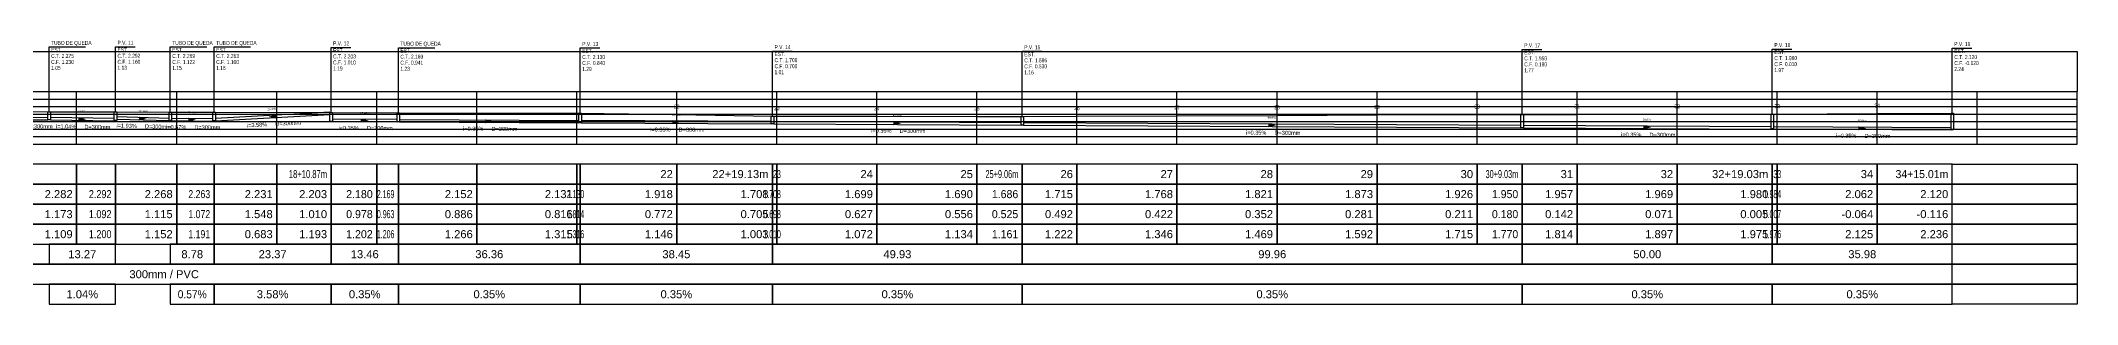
# Model space of a CAD drawing. Extents: x -160 to 364724, y -100 to 7353297.
# Drawn here: x 360360 to 360767.2, y 7349706.4 to 7349759.1 of the extents above; entities that cross this region are included whole.
import ezdxf
from ezdxf.enums import TextEntityAlignment as Align

# ---------------------------------------------------------------- set-up
doc = ezdxf.new("R2010")
doc.units = 0
doc.header["$LTSCALE"] = 5
for name, color, linetype in [('PS_IND_COMPRIMENTO', 7, 'Continuous'), ('PS_IND_DIAMETRO', 7, 'Continuous'), ('PS_IND_FLUXO', 3, 'Continuous'), ('PS_IND_INCLINACAO', 7, 'Continuous'), ('PS_PERFIL_CAIXAS', 7, 'Continuous'), ('PS_PERFIL_COTA_LIN', 7, 'Continuous'), ('PS_PERFIL_COTA_TXT', 5, 'Continuous'), ('PS_PERFIL_GRADE', 8, 'Continuous'), ('PS_PERFIL_TERRENO', 3, 'Continuous'), ('PS_PERFIL_TUBO', 7, 'Continuous'), ('PS_PONTOS_IDENTIFICACAO_LIN', 7, 'Continuous'), ('PS_PONTOS_IDENTIFICACAO_TXT', 7, 'Continuous')]:
    doc.layers.add(name, color=color, linetype=linetype)
doc.styles.get("Standard").update_dxf_attribs({"font": 'arial.ttf'})

# ---------------------------------------------------------------- blocks, each defined once
blk = doc.blocks.new('*U347')
at = {"layer": 'PS_PERFIL_GRADE', "linetype": 'Continuous'}
for p, q in [((0, 0), (0, 10.5)), ((0, 10.5), (760, 10.5)), ((0, 9), (760, 9)), ((20, 0), (20, 10.5)), ((40, 0), (40, 10.5)), ((60, 0), (60, 10.5)), ((80, 0), (80, 10.5)), ((100, 0), (100, 10.5)), ((120, 0), (120, 10.5)), ((140, 0), (140, 10.5)), ((160, 0), (160, 10.5)), ((180, 0), (180, 10.5)), ((200, 0), (200, 10.5)), ((220, 0), (220, 10.5)), ((240, 0), (240, 10.5)), ((260, 0), (260, 10.5)), ((280, 0), (280, 10.5)), ((300, 0), (300, 10.5)), ((320, 0), (320, 10.5)), ((340, 0), (340, 10.5)), ((360, 0), (360, 10.5)), ((380, 0), (380, 10.5)), ((400, 0), (400, 10.5)), ((420, 0), (420, 10.5)), ((440, 0), (440, 10.5)), ((460, 0), (460, 10.5)), ((480, 0), (480, 10.5)), ((500, 0), (500, 10.5)), ((520, 0), (520, 10.5)), ((540, 0), (540, 10.5)), ((560, 0), (560, 10.5)), ((580, 0), (580, 10.5)), ((600, 0), (600, 10.5)), ((620, 0), (620, 10.5)), ((640, 0), (640, 10.5)), ((660, 0), (660, 10.5)), ((680, 0), (680, 10.5)), ((700, 0), (700, 10.5)), ((720, 0), (720, 10.5)), ((740, 0), (740, 10.5)), ((760, 0), (760, 10.5)), ((0, 7.5), (760, 7.5)), ((0, 6), (760, 6)), ((0, 4.5), (760, 4.5)), ((0, 3), (760, 3)), ((0, 1.5), (760, 1.5)), ((0, 0), (760, 0))]:
    blk.add_line(p, q, dxfattribs=at)
blk.add_lwpolyline([(0, 10.5), (0, 18.5), (760, 18.5), (760, 10.5)], dxfattribs=at)
at = {"layer": 'PS_PERFIL_GRADE'}
for s, p in [('4', (-0.8, 9)), ('3', (-0.8, 7.5)), ('5', (-0.8, 10.5)), ('2', (-0.8, 6)), ('1', (-0.8, 4.5)), ('-1', (-0.8, 1.5)), ('-2', (-0.8, 0)), ('0', (-0.8, 3))]:
    blk.add_text(s, height=1.6, dxfattribs=at).set_placement(p, align=Align.MIDDLE_RIGHT)

msp = doc.modelspace()

# ---------------------------------------------------------------- linework, layer by layer
at = {"layer": 'PS_IND_FLUXO'}
for points in [[(360367.511, 7349743.423, 0.8, 0, 0), (360369.111, 7349743.397, 0, 0, 0)], [(360379.623, 7349743.534, 0.8, 0, 0), (360381.223, 7349743.485, 0, 0, 0)], [(360389.49, 7349743.321, 0.8, 0, 0), (360391.09, 7349743.306, 0, 0, 0)], [(360407.166, 7349743.989, 0.8, 0, 0), (360405.568, 7349743.902, 0, 0, 0)], [(360423.982, 7349743.153, 0.8, 0, 0), (360425.582, 7349743.144, 0, 0, 0)], [(360448.888, 7349742.989, 0.8, 0, 0), (360450.487, 7349742.98, 0, 0, 0)], [(360486.29, 7349742.832, 0.8, 0, 0), (360487.89, 7349742.823, 0, 0, 0)], [(360530.48, 7349742.591, 0.8, 0, 0), (360532.08, 7349742.583, 0, 0, 0)], [(360605.428, 7349742.205, 0.8, 0, 0), (360607.028, 7349742.197, 0, 0, 0)], [(360680.409, 7349741.811, 0.8, 0, 0), (360682.009, 7349741.803, 0, 0, 0)], [(360723.399, 7349741.593, 0.8, 0, 0), (360724.999, 7349741.585, 0, 0, 0)]]:
    msp.add_lwpolyline(points, format="xyseb", dxfattribs=at)
at = {"layer": 'PS_PERFIL_CAIXAS', "linetype": 'Continuous'}
for points in [[(360361.425, 7349744.856), (360361.925, 7349744.856), (360361.925, 7349743.288), (360361.425, 7349743.288)], [(360374.696, 7349744.881), (360375.196, 7349744.881), (360375.196, 7349743.183), (360374.696, 7349743.183)], [(360385.65, 7349744.847), (360386.15, 7349744.847), (360386.15, 7349743.126), (360385.65, 7349743.126)], [(360394.431, 7349744.837), (360394.931, 7349744.837), (360394.931, 7349743.093), (360394.431, 7349743.093)], [(360417.804, 7349744.748), (360418.304, 7349744.748), (360418.304, 7349742.958), (360417.804, 7349742.958)], [(360431.259, 7349744.696), (360431.759, 7349744.696), (360431.759, 7349742.855), (360431.259, 7349742.855)], [(360467.616, 7349744.638), (360468.116, 7349744.638), (360468.116, 7349742.703), (360467.616, 7349742.703)], [(360506.064, 7349744.005), (360506.564, 7349744.005), (360506.564, 7349742.493), (360506.064, 7349742.493)], [(360555.996, 7349743.972), (360556.496, 7349743.972), (360556.496, 7349742.238), (360555.996, 7349742.238)], [(360655.959, 7349744.368), (360656.459, 7349744.368), (360656.459, 7349741.713), (360655.959, 7349741.713)], [(360705.958, 7349744.413), (360706.458, 7349744.413), (360706.458, 7349741.458), (360705.958, 7349741.458)], [(360741.94, 7349744.623), (360742.44, 7349744.623), (360742.44, 7349741.263), (360741.94, 7349741.263)]]:
    msp.add_lwpolyline(points, close=True, dxfattribs=at)
at = {"layer": 'PS_PERFIL_COTA_LIN', "linetype": 'Continuous'}
for points in [[(360351.821, 7349734.443), (360351.821, 7349730.443), (360367.18, 7349730.443), (360367.18, 7349734.443)], [(360367.18, 7349734.443), (360367.18, 7349730.443), (360374.946, 7349730.443), (360374.946, 7349734.443)], [(360374.946, 7349734.443), (360374.946, 7349730.443), (360387.18, 7349730.443), (360387.18, 7349734.443)], [(360387.18, 7349734.443), (360387.18, 7349730.443), (360394.681, 7349730.443), (360394.681, 7349734.443)], [(360394.681, 7349734.443), (360394.681, 7349730.443), (360407.18, 7349730.443), (360407.18, 7349734.443)], [(360407.18, 7349734.443), (360407.18, 7349730.443), (360418.054, 7349730.443), (360418.054, 7349734.443)], [(360418.054, 7349734.443), (360418.054, 7349730.443), (360427.18, 7349730.443), (360427.18, 7349734.443)], [(360427.18, 7349734.443), (360427.18, 7349730.443), (360431.509, 7349730.443), (360431.509, 7349734.443)], [(360431.509, 7349734.443), (360431.509, 7349730.443), (360447.18, 7349730.443), (360447.18, 7349734.443)], [(360447.18, 7349734.443), (360447.18, 7349730.443), (360467.18, 7349730.443), (360467.18, 7349734.443)], [(360467.18, 7349734.443), (360467.18, 7349730.443), (360467.866, 7349730.443), (360467.866, 7349734.443)], [(360467.866, 7349734.443), (360467.866, 7349730.443), (360487.18, 7349730.443), (360487.18, 7349734.443)], [(360487.18, 7349734.443), (360487.18, 7349730.443), (360506.314, 7349730.443), (360506.314, 7349734.443)], [(360506.314, 7349734.443), (360506.314, 7349730.443), (360507.18, 7349730.443), (360507.18, 7349734.443)], [(360507.18, 7349734.443), (360507.18, 7349730.443), (360527.18, 7349730.443), (360527.18, 7349734.443)], [(360527.18, 7349734.443), (360527.18, 7349730.443), (360547.18, 7349730.443), (360547.18, 7349734.443)], [(360547.18, 7349734.443), (360547.18, 7349730.443), (360556.246, 7349730.443), (360556.246, 7349734.443)], [(360556.246, 7349734.443), (360556.246, 7349730.443), (360567.18, 7349730.443), (360567.18, 7349734.443)], [(360567.18, 7349734.443), (360567.18, 7349730.443), (360587.18, 7349730.443), (360587.18, 7349734.443)], [(360587.18, 7349734.443), (360587.18, 7349730.443), (360607.18, 7349730.443), (360607.18, 7349734.443)], [(360607.18, 7349734.443), (360607.18, 7349730.443), (360627.18, 7349730.443), (360627.18, 7349734.443)], [(360627.18, 7349734.443), (360627.18, 7349730.443), (360647.18, 7349730.443), (360647.18, 7349734.443)], [(360647.18, 7349734.443), (360647.18, 7349730.443), (360656.209, 7349730.443), (360656.209, 7349734.443)], [(360656.209, 7349734.443), (360656.209, 7349730.443), (360667.18, 7349730.443), (360667.18, 7349734.443)], [(360667.18, 7349734.443), (360667.18, 7349730.443), (360687.18, 7349730.443), (360687.18, 7349734.443)], [(360687.18, 7349734.443), (360687.18, 7349730.443), (360706.208, 7349730.443), (360706.208, 7349734.443)], [(360706.208, 7349734.443), (360706.208, 7349730.443), (360707.18, 7349730.443), (360707.18, 7349734.443)], [(360707.18, 7349734.443), (360707.18, 7349730.443), (360727.18, 7349730.443), (360727.18, 7349734.443)], [(360727.18, 7349734.443), (360727.18, 7349730.443), (360742.19, 7349730.443), (360742.19, 7349734.443)], [(360767.18, 7349734.443), (360767.18, 7349730.443), (360742.19, 7349730.443), (360742.19, 7349734.443)], [(360351.821, 7349730.443), (360351.821, 7349726.443), (360367.18, 7349726.443), (360367.18, 7349730.443)], [(360367.18, 7349730.443), (360367.18, 7349726.443), (360374.946, 7349726.443), (360374.946, 7349730.443)], [(360374.946, 7349730.443), (360374.946, 7349726.443), (360387.18, 7349726.443), (360387.18, 7349730.443)], [(360387.18, 7349730.443), (360387.18, 7349726.443), (360394.681, 7349726.443), (360394.681, 7349730.443)], [(360394.681, 7349730.443), (360394.681, 7349726.443), (360407.18, 7349726.443), (360407.18, 7349730.443)], [(360407.18, 7349730.443), (360407.18, 7349726.443), (360418.054, 7349726.443), (360418.054, 7349730.443)], [(360418.054, 7349730.443), (360418.054, 7349726.443), (360427.18, 7349726.443), (360427.18, 7349730.443)], [(360427.18, 7349730.443), (360427.18, 7349726.443), (360431.509, 7349726.443), (360431.509, 7349730.443)], [(360431.509, 7349730.443), (360431.509, 7349726.443), (360447.18, 7349726.443), (360447.18, 7349730.443)], [(360447.18, 7349730.443), (360447.18, 7349726.443), (360467.18, 7349726.443), (360467.18, 7349730.443)], [(360467.18, 7349730.443), (360467.18, 7349726.443), (360467.866, 7349726.443), (360467.866, 7349730.443)], [(360467.866, 7349730.443), (360467.866, 7349726.443), (360487.18, 7349726.443), (360487.18, 7349730.443)], [(360487.18, 7349730.443), (360487.18, 7349726.443), (360506.314, 7349726.443), (360506.314, 7349730.443)], [(360506.314, 7349730.443), (360506.314, 7349726.443), (360507.18, 7349726.443), (360507.18, 7349730.443)], [(360507.18, 7349730.443), (360507.18, 7349726.443), (360527.18, 7349726.443), (360527.18, 7349730.443)], [(360527.18, 7349730.443), (360527.18, 7349726.443), (360547.18, 7349726.443), (360547.18, 7349730.443)], [(360547.18, 7349730.443), (360547.18, 7349726.443), (360556.246, 7349726.443), (360556.246, 7349730.443)], [(360556.246, 7349730.443), (360556.246, 7349726.443), (360567.18, 7349726.443), (360567.18, 7349730.443)], [(360567.18, 7349730.443), (360567.18, 7349726.443), (360587.18, 7349726.443), (360587.18, 7349730.443)], [(360587.18, 7349730.443), (360587.18, 7349726.443), (360607.18, 7349726.443), (360607.18, 7349730.443)], [(360607.18, 7349730.443), (360607.18, 7349726.443), (360627.18, 7349726.443), (360627.18, 7349730.443)], [(360627.18, 7349730.443), (360627.18, 7349726.443), (360647.18, 7349726.443), (360647.18, 7349730.443)], [(360647.18, 7349730.443), (360647.18, 7349726.443), (360656.209, 7349726.443), (360656.209, 7349730.443)], [(360656.209, 7349730.443), (360656.209, 7349726.443), (360667.18, 7349726.443), (360667.18, 7349730.443)], [(360667.18, 7349730.443), (360667.18, 7349726.443), (360687.18, 7349726.443), (360687.18, 7349730.443)], [(360687.18, 7349730.443), (360687.18, 7349726.443), (360706.208, 7349726.443), (360706.208, 7349730.443)], [(360706.208, 7349730.443), (360706.208, 7349726.443), (360707.18, 7349726.443), (360707.18, 7349730.443)], [(360707.18, 7349730.443), (360707.18, 7349726.443), (360727.18, 7349726.443), (360727.18, 7349730.443)], [(360727.18, 7349730.443), (360727.18, 7349726.443), (360742.19, 7349726.443), (360742.19, 7349730.443)], [(360767.18, 7349730.443), (360767.18, 7349726.443), (360742.19, 7349726.443), (360742.19, 7349730.443)], [(360351.821, 7349726.443), (360351.821, 7349722.443), (360367.18, 7349722.443), (360367.18, 7349726.443)], [(360367.18, 7349726.443), (360367.18, 7349722.443), (360374.946, 7349722.443), (360374.946, 7349726.443)], [(360374.946, 7349726.443), (360374.946, 7349722.443), (360387.18, 7349722.443), (360387.18, 7349726.443)], [(360387.18, 7349726.443), (360387.18, 7349722.443), (360394.681, 7349722.443), (360394.681, 7349726.443)], [(360394.681, 7349726.443), (360394.681, 7349722.443), (360407.18, 7349722.443), (360407.18, 7349726.443)], [(360407.18, 7349726.443), (360407.18, 7349722.443), (360418.054, 7349722.443), (360418.054, 7349726.443)], [(360418.054, 7349726.443), (360418.054, 7349722.443), (360427.18, 7349722.443), (360427.18, 7349726.443)], [(360427.18, 7349726.443), (360427.18, 7349722.443), (360431.509, 7349722.443), (360431.509, 7349726.443)], [(360431.509, 7349726.443), (360431.509, 7349722.443), (360447.18, 7349722.443), (360447.18, 7349726.443)], [(360447.18, 7349726.443), (360447.18, 7349722.443), (360467.18, 7349722.443), (360467.18, 7349726.443)], [(360467.18, 7349726.443), (360467.18, 7349722.443), (360467.866, 7349722.443), (360467.866, 7349726.443)], [(360467.866, 7349726.443), (360467.866, 7349722.443), (360487.18, 7349722.443), (360487.18, 7349726.443)], [(360487.18, 7349726.443), (360487.18, 7349722.443), (360506.314, 7349722.443), (360506.314, 7349726.443)], [(360506.314, 7349726.443), (360506.314, 7349722.443), (360507.18, 7349722.443), (360507.18, 7349726.443)], [(360507.18, 7349726.443), (360507.18, 7349722.443), (360527.18, 7349722.443), (360527.18, 7349726.443)], [(360527.18, 7349726.443), (360527.18, 7349722.443), (360547.18, 7349722.443), (360547.18, 7349726.443)], [(360547.18, 7349726.443), (360547.18, 7349722.443), (360556.246, 7349722.443), (360556.246, 7349726.443)], [(360556.246, 7349726.443), (360556.246, 7349722.443), (360567.18, 7349722.443), (360567.18, 7349726.443)], [(360567.18, 7349726.443), (360567.18, 7349722.443), (360587.18, 7349722.443), (360587.18, 7349726.443)], [(360587.18, 7349726.443), (360587.18, 7349722.443), (360607.18, 7349722.443), (360607.18, 7349726.443)], [(360607.18, 7349726.443), (360607.18, 7349722.443), (360627.18, 7349722.443), (360627.18, 7349726.443)], [(360627.18, 7349726.443), (360627.18, 7349722.443), (360647.18, 7349722.443), (360647.18, 7349726.443)], [(360647.18, 7349726.443), (360647.18, 7349722.443), (360656.209, 7349722.443), (360656.209, 7349726.443)], [(360656.209, 7349726.443), (360656.209, 7349722.443), (360667.18, 7349722.443), (360667.18, 7349726.443)], [(360667.18, 7349726.443), (360667.18, 7349722.443), (360687.18, 7349722.443), (360687.18, 7349726.443)], [(360687.18, 7349726.443), (360687.18, 7349722.443), (360706.208, 7349722.443), (360706.208, 7349726.443)], [(360706.208, 7349726.443), (360706.208, 7349722.443), (360707.18, 7349722.443), (360707.18, 7349726.443)], [(360707.18, 7349726.443), (360707.18, 7349722.443), (360727.18, 7349722.443), (360727.18, 7349726.443)], [(360727.18, 7349726.443), (360727.18, 7349722.443), (360742.19, 7349722.443), (360742.19, 7349726.443)], [(360767.18, 7349726.443), (360767.18, 7349722.443), (360742.19, 7349722.443), (360742.19, 7349726.443)], [(360351.821, 7349722.443), (360351.821, 7349718.443), (360367.18, 7349718.443), (360367.18, 7349722.443)], [(360367.18, 7349722.443), (360367.18, 7349718.443), (360374.946, 7349718.443), (360374.946, 7349722.443)], [(360374.946, 7349722.443), (360374.946, 7349718.443), (360387.18, 7349718.443), (360387.18, 7349722.443)], [(360387.18, 7349722.443), (360387.18, 7349718.443), (360394.681, 7349718.443), (360394.681, 7349722.443)], [(360394.681, 7349722.443), (360394.681, 7349718.443), (360407.18, 7349718.443), (360407.18, 7349722.443)], [(360407.18, 7349722.443), (360407.18, 7349718.443), (360418.054, 7349718.443), (360418.054, 7349722.443)], [(360418.054, 7349722.443), (360418.054, 7349718.443), (360427.18, 7349718.443), (360427.18, 7349722.443)], [(360427.18, 7349722.443), (360427.18, 7349718.443), (360431.509, 7349718.443), (360431.509, 7349722.443)], [(360431.509, 7349722.443), (360431.509, 7349718.443), (360447.18, 7349718.443), (360447.18, 7349722.443)], [(360447.18, 7349722.443), (360447.18, 7349718.443), (360467.18, 7349718.443), (360467.18, 7349722.443)], [(360467.18, 7349722.443), (360467.18, 7349718.443), (360467.866, 7349718.443), (360467.866, 7349722.443)], [(360467.866, 7349722.443), (360467.866, 7349718.443), (360487.18, 7349718.443), (360487.18, 7349722.443)], [(360487.18, 7349722.443), (360487.18, 7349718.443), (360506.314, 7349718.443), (360506.314, 7349722.443)], [(360506.314, 7349722.443), (360506.314, 7349718.443), (360507.18, 7349718.443), (360507.18, 7349722.443)], [(360507.18, 7349722.443), (360507.18, 7349718.443), (360527.18, 7349718.443), (360527.18, 7349722.443)], [(360527.18, 7349722.443), (360527.18, 7349718.443), (360547.18, 7349718.443), (360547.18, 7349722.443)], [(360547.18, 7349722.443), (360547.18, 7349718.443), (360556.246, 7349718.443), (360556.246, 7349722.443)], [(360556.246, 7349722.443), (360556.246, 7349718.443), (360567.18, 7349718.443), (360567.18, 7349722.443)], [(360567.18, 7349722.443), (360567.18, 7349718.443), (360587.18, 7349718.443), (360587.18, 7349722.443)], [(360587.18, 7349722.443), (360587.18, 7349718.443), (360607.18, 7349718.443), (360607.18, 7349722.443)], [(360607.18, 7349722.443), (360607.18, 7349718.443), (360627.18, 7349718.443), (360627.18, 7349722.443)], [(360627.18, 7349722.443), (360627.18, 7349718.443), (360647.18, 7349718.443), (360647.18, 7349722.443)], [(360647.18, 7349722.443), (360647.18, 7349718.443), (360656.209, 7349718.443), (360656.209, 7349722.443)], [(360656.209, 7349722.443), (360656.209, 7349718.443), (360667.18, 7349718.443), (360667.18, 7349722.443)], [(360667.18, 7349722.443), (360667.18, 7349718.443), (360687.18, 7349718.443), (360687.18, 7349722.443)], [(360687.18, 7349722.443), (360687.18, 7349718.443), (360706.208, 7349718.443), (360706.208, 7349722.443)], [(360706.208, 7349722.443), (360706.208, 7349718.443), (360707.18, 7349718.443), (360707.18, 7349722.443)], [(360707.18, 7349722.443), (360707.18, 7349718.443), (360727.18, 7349718.443), (360727.18, 7349722.443)], [(360727.18, 7349722.443), (360727.18, 7349718.443), (360742.19, 7349718.443), (360742.19, 7349722.443)], [(360767.18, 7349722.443), (360767.18, 7349718.443), (360742.19, 7349718.443), (360742.19, 7349722.443)], [(360361.675, 7349718.443), (360361.675, 7349714.443), (360374.946, 7349714.443), (360374.946, 7349718.443)], [(360385.9, 7349718.443), (360385.9, 7349714.443), (360394.681, 7349714.443), (360394.681, 7349718.443)], [(360394.681, 7349718.443), (360394.681, 7349714.443), (360418.054, 7349714.443), (360418.054, 7349718.443)], [(360418.054, 7349718.443), (360418.054, 7349714.443), (360431.509, 7349714.443), (360431.509, 7349718.443)], [(360431.509, 7349718.443), (360431.509, 7349714.443), (360467.866, 7349714.443), (360467.866, 7349718.443)], [(360467.866, 7349718.443), (360467.866, 7349714.443), (360506.314, 7349714.443), (360506.314, 7349718.443)], [(360506.314, 7349718.443), (360506.314, 7349714.443), (360556.246, 7349714.443), (360556.246, 7349718.443)], [(360556.246, 7349718.443), (360556.246, 7349714.443), (360656.209, 7349714.443), (360656.209, 7349718.443)], [(360656.209, 7349718.443), (360656.209, 7349714.443), (360706.208, 7349714.443), (360706.208, 7349718.443)], [(360706.208, 7349718.443), (360706.208, 7349714.443), (360742.19, 7349714.443), (360742.19, 7349718.443)], [(360767.18, 7349718.443), (360767.18, 7349714.443), (360742.19, 7349714.443), (360742.19, 7349718.443)], [(360027.18, 7349714.443), (360027.18, 7349710.443), (360742.19, 7349710.443), (360742.19, 7349714.443)], [(360767.18, 7349714.443), (360767.18, 7349710.443), (360742.19, 7349710.443), (360742.19, 7349714.443)], [(360361.675, 7349710.443), (360361.675, 7349706.443), (360374.946, 7349706.443), (360374.946, 7349710.443)], [(360385.9, 7349710.443), (360385.9, 7349706.443), (360394.681, 7349706.443), (360394.681, 7349710.443)], [(360394.681, 7349710.443), (360394.681, 7349706.443), (360418.054, 7349706.443), (360418.054, 7349710.443)], [(360418.054, 7349710.443), (360418.054, 7349706.443), (360431.509, 7349706.443), (360431.509, 7349710.443)], [(360431.509, 7349710.443), (360431.509, 7349706.443), (360467.866, 7349706.443), (360467.866, 7349710.443)], [(360467.866, 7349710.443), (360467.866, 7349706.443), (360506.314, 7349706.443), (360506.314, 7349710.443)], [(360506.314, 7349710.443), (360506.314, 7349706.443), (360556.246, 7349706.443), (360556.246, 7349710.443)], [(360556.246, 7349710.443), (360556.246, 7349706.443), (360656.209, 7349706.443), (360656.209, 7349710.443)], [(360656.209, 7349710.443), (360656.209, 7349706.443), (360706.208, 7349706.443), (360706.208, 7349710.443)], [(360706.208, 7349710.443), (360706.208, 7349706.443), (360742.19, 7349706.443), (360742.19, 7349710.443)], [(360767.18, 7349710.443), (360767.18, 7349706.443), (360742.19, 7349706.443), (360742.19, 7349710.443)]]:
    msp.add_lwpolyline(points, close=True, dxfattribs=at)
for points in [[(360367.18, 7349718.443), (360374.946, 7349718.443)], [(360387.18, 7349718.443), (360394.681, 7349718.443)], [(360418.054, 7349718.443), (360427.18, 7349718.443)], [(360427.18, 7349718.443), (360431.509, 7349718.443)], [(360447.18, 7349718.443), (360467.18, 7349718.443)], [(360467.18, 7349718.443), (360467.866, 7349718.443)], [(360487.18, 7349718.443), (360506.314, 7349718.443)], [(360507.18, 7349718.443), (360527.18, 7349718.443)], [(360527.18, 7349718.443), (360547.18, 7349718.443)], [(360547.18, 7349718.443), (360556.246, 7349718.443)], [(360567.18, 7349718.443), (360587.18, 7349718.443)], [(360587.18, 7349718.443), (360607.18, 7349718.443)], [(360607.18, 7349718.443), (360627.18, 7349718.443)], [(360627.18, 7349718.443), (360647.18, 7349718.443)], [(360656.209, 7349718.443), (360667.18, 7349718.443)], [(360667.18, 7349718.443), (360687.18, 7349718.443)], [(360687.18, 7349718.443), (360706.208, 7349718.443)], [(360707.18, 7349718.443), (360727.18, 7349718.443)], [(360727.18, 7349718.443), (360742.19, 7349718.443)], [(360351.821, 7349714.443), (360367.18, 7349714.443)], [(360367.18, 7349714.443), (360374.946, 7349714.443)], [(360367.18, 7349714.443), (360374.946, 7349714.443)], [(360374.946, 7349714.443), (360387.18, 7349714.443)], [(360387.18, 7349714.443), (360394.681, 7349714.443)], [(360387.18, 7349714.443), (360394.681, 7349714.443)], [(360394.681, 7349714.443), (360407.18, 7349714.443)], [(360407.18, 7349714.443), (360418.054, 7349714.443)], [(360418.054, 7349714.443), (360427.18, 7349714.443)], [(360418.054, 7349714.443), (360427.18, 7349714.443)], [(360427.18, 7349714.443), (360431.509, 7349714.443)], [(360427.18, 7349714.443), (360431.509, 7349714.443)], [(360431.509, 7349714.443), (360447.18, 7349714.443)], [(360447.18, 7349714.443), (360467.18, 7349714.443)], [(360447.18, 7349714.443), (360467.18, 7349714.443)], [(360467.18, 7349714.443), (360467.866, 7349714.443)], [(360467.18, 7349714.443), (360467.866, 7349714.443)], [(360467.866, 7349714.443), (360487.18, 7349714.443)], [(360487.18, 7349714.443), (360506.314, 7349714.443)], [(360487.18, 7349714.443), (360506.314, 7349714.443)], [(360506.314, 7349714.443), (360507.18, 7349714.443)], [(360507.18, 7349714.443), (360527.18, 7349714.443)], [(360507.18, 7349714.443), (360527.18, 7349714.443)], [(360527.18, 7349714.443), (360547.18, 7349714.443)], [(360527.18, 7349714.443), (360547.18, 7349714.443)], [(360547.18, 7349714.443), (360556.246, 7349714.443)], [(360547.18, 7349714.443), (360556.246, 7349714.443)], [(360556.246, 7349714.443), (360567.18, 7349714.443)], [(360567.18, 7349714.443), (360587.18, 7349714.443)], [(360567.18, 7349714.443), (360587.18, 7349714.443)], [(360587.18, 7349714.443), (360607.18, 7349714.443)], [(360587.18, 7349714.443), (360607.18, 7349714.443)], [(360607.18, 7349714.443), (360627.18, 7349714.443)], [(360607.18, 7349714.443), (360627.18, 7349714.443)], [(360627.18, 7349714.443), (360647.18, 7349714.443)], [(360627.18, 7349714.443), (360647.18, 7349714.443)], [(360647.18, 7349714.443), (360656.209, 7349714.443)], [(360656.209, 7349714.443), (360667.18, 7349714.443)], [(360656.209, 7349714.443), (360667.18, 7349714.443)], [(360667.18, 7349714.443), (360687.18, 7349714.443)], [(360667.18, 7349714.443), (360687.18, 7349714.443)], [(360687.18, 7349714.443), (360706.208, 7349714.443)], [(360687.18, 7349714.443), (360706.208, 7349714.443)], [(360707.18, 7349714.443), (360727.18, 7349714.443)], [(360707.18, 7349714.443), (360727.18, 7349714.443)], [(360727.18, 7349714.443), (360742.19, 7349714.443)], [(360727.18, 7349714.443), (360742.19, 7349714.443)], [(360351.821, 7349710.443), (360367.18, 7349710.443)], [(360367.18, 7349710.443), (360374.946, 7349710.443)], [(360367.18, 7349710.443), (360374.946, 7349710.443)], [(360374.946, 7349710.443), (360387.18, 7349710.443)], [(360387.18, 7349710.443), (360394.681, 7349710.443)], [(360387.18, 7349710.443), (360394.681, 7349710.443)], [(360394.681, 7349710.443), (360407.18, 7349710.443)], [(360407.18, 7349710.443), (360418.054, 7349710.443)], [(360418.054, 7349710.443), (360427.18, 7349710.443)], [(360418.054, 7349710.443), (360427.18, 7349710.443)], [(360427.18, 7349710.443), (360431.509, 7349710.443)], [(360427.18, 7349710.443), (360431.509, 7349710.443)], [(360431.509, 7349710.443), (360447.18, 7349710.443)], [(360447.18, 7349710.443), (360467.18, 7349710.443)], [(360447.18, 7349710.443), (360467.18, 7349710.443)], [(360467.18, 7349710.443), (360467.866, 7349710.443)], [(360467.18, 7349710.443), (360467.866, 7349710.443)], [(360467.866, 7349710.443), (360487.18, 7349710.443)], [(360487.18, 7349710.443), (360506.314, 7349710.443)], [(360487.18, 7349710.443), (360506.314, 7349710.443)], [(360506.314, 7349710.443), (360507.18, 7349710.443)], [(360507.18, 7349710.443), (360527.18, 7349710.443)], [(360507.18, 7349710.443), (360527.18, 7349710.443)], [(360527.18, 7349710.443), (360547.18, 7349710.443)], [(360527.18, 7349710.443), (360547.18, 7349710.443)], [(360547.18, 7349710.443), (360556.246, 7349710.443)], [(360547.18, 7349710.443), (360556.246, 7349710.443)], [(360556.246, 7349710.443), (360567.18, 7349710.443)], [(360567.18, 7349710.443), (360587.18, 7349710.443)], [(360567.18, 7349710.443), (360587.18, 7349710.443)], [(360587.18, 7349710.443), (360607.18, 7349710.443)], [(360587.18, 7349710.443), (360607.18, 7349710.443)], [(360607.18, 7349710.443), (360627.18, 7349710.443)], [(360607.18, 7349710.443), (360627.18, 7349710.443)], [(360627.18, 7349710.443), (360647.18, 7349710.443)], [(360627.18, 7349710.443), (360647.18, 7349710.443)], [(360647.18, 7349710.443), (360656.209, 7349710.443)], [(360656.209, 7349710.443), (360667.18, 7349710.443)], [(360656.209, 7349710.443), (360667.18, 7349710.443)], [(360667.18, 7349710.443), (360687.18, 7349710.443)], [(360667.18, 7349710.443), (360687.18, 7349710.443)], [(360687.18, 7349710.443), (360706.208, 7349710.443)], [(360687.18, 7349710.443), (360706.208, 7349710.443)], [(360707.18, 7349710.443), (360727.18, 7349710.443)], [(360707.18, 7349710.443), (360727.18, 7349710.443)], [(360727.18, 7349710.443), (360742.19, 7349710.443)], [(360727.18, 7349710.443), (360742.19, 7349710.443)], [(360367.18, 7349706.443), (360374.946, 7349706.443)], [(360387.18, 7349706.443), (360394.681, 7349706.443)], [(360418.054, 7349706.443), (360427.18, 7349706.443)], [(360427.18, 7349706.443), (360431.509, 7349706.443)], [(360447.18, 7349706.443), (360467.18, 7349706.443)], [(360467.18, 7349706.443), (360467.866, 7349706.443)], [(360487.18, 7349706.443), (360506.314, 7349706.443)], [(360507.18, 7349706.443), (360527.18, 7349706.443)], [(360527.18, 7349706.443), (360547.18, 7349706.443)], [(360547.18, 7349706.443), (360556.246, 7349706.443)], [(360567.18, 7349706.443), (360587.18, 7349706.443)], [(360587.18, 7349706.443), (360607.18, 7349706.443)], [(360607.18, 7349706.443), (360627.18, 7349706.443)], [(360627.18, 7349706.443), (360647.18, 7349706.443)], [(360656.209, 7349706.443), (360667.18, 7349706.443)], [(360667.18, 7349706.443), (360687.18, 7349706.443)], [(360687.18, 7349706.443), (360706.208, 7349706.443)], [(360707.18, 7349706.443), (360727.18, 7349706.443)], [(360727.18, 7349706.443), (360742.19, 7349706.443)]]:
    msp.add_lwpolyline(points, dxfattribs=at)
at = {"layer": 'PS_PERFIL_TERRENO', "linetype": 'Continuous'}
msp.add_lwpolyline([(360351.821, 7349744.954), (360361.675, 7349744.856), (360374.946, 7349744.881), (360385.9, 7349744.847), (360394.681, 7349744.837), (360418.054, 7349744.748), (360418.054, 7349744.748), (360418.054, 7349744.748), (360431.509, 7349744.696), (360467.866, 7349744.638), (360467.866, 7349744.638), (360467.866, 7349744.638), (360487.181, 7349744.32), (360487.181, 7349744.32), (360506.314, 7349744.005), (360506.314, 7349744.005), (360506.314, 7349744.005), (360506.314, 7349744.005), (360506.314, 7349744.005), (360507.181, 7349744.005), (360507.181, 7349744.005), (360527.181, 7349743.992), (360527.181, 7349743.992), (360547.181, 7349743.978), (360547.181, 7349743.978), (360556.246, 7349743.972), (360556.246, 7349743.972), (360556.246, 7349743.972), (360556.246, 7349743.972), (360556.246, 7349743.972), (360567.181, 7349744.016), (360567.181, 7349744.016), (360587.181, 7349744.095), (360587.181, 7349744.095), (360607.181, 7349744.174), (360607.181, 7349744.174), (360627.181, 7349744.253), (360627.181, 7349744.253), (360647.181, 7349744.333), (360647.181, 7349744.333), (360656.209, 7349744.368), (360656.209, 7349744.368), (360656.209, 7349744.368), (360656.209, 7349744.368), (360656.209, 7349744.368), (360667.181, 7349744.378), (360667.181, 7349744.378), (360687.181, 7349744.396), (360687.181, 7349744.396), (360706.208, 7349744.413), (360706.208, 7349744.413), (360706.208, 7349744.413), (360706.208, 7349744.413), (360706.208, 7349744.413), (360707.181, 7349744.419), (360707.181, 7349744.419), (360727.181, 7349744.536), (360727.181, 7349744.536), (360742.19, 7349744.623), (360742.19, 7349744.623), (360742.19, 7349744.623)], dxfattribs=at)
at = {"layer": 'PS_PERFIL_TUBO', "linetype": 'Continuous'}
for points in [[(360352.071, 7349743.312), (360361.425, 7349743.261), (360361.425, 7349743.711), (360352.071, 7349743.762)], [(360361.925, 7349743.288), (360374.696, 7349743.081), (360374.696, 7349743.531), (360361.925, 7349743.738)], [(360375.196, 7349743.443), (360385.65, 7349743.126), (360385.65, 7349743.576), (360375.196, 7349743.893)], [(360386.15, 7349743.126), (360394.431, 7349743.051), (360394.431, 7349743.501), (360386.15, 7349743.576)], [(360394.931, 7349743.093), (360417.804, 7349744.347), (360417.804, 7349744.797), (360394.931, 7349743.543)], [(360418.304, 7349742.958), (360431.259, 7349742.888), (360431.259, 7349743.338), (360418.304, 7349743.408)], [(360431.759, 7349742.855), (360467.616, 7349742.664), (360467.616, 7349743.114), (360431.759, 7349743.305)], [(360468.116, 7349742.703), (360506.064, 7349742.501), (360506.064, 7349742.951), (360468.116, 7349743.153)], [(360506.564, 7349742.493), (360555.996, 7349742.231), (360555.996, 7349742.681), (360506.564, 7349742.943)], [(360556.496, 7349742.238), (360655.959, 7349741.713), (360655.959, 7349742.163), (360556.496, 7349742.688)], [(360656.459, 7349741.713), (360705.958, 7349741.451), (360705.958, 7349741.901), (360656.459, 7349742.163)], [(360706.458, 7349741.458), (360741.94, 7349741.269), (360741.94, 7349741.719), (360706.458, 7349741.908)]]:
    msp.add_lwpolyline(points, close=True, dxfattribs=at)
at = {"layer": 'PS_PONTOS_IDENTIFICACAO_LIN', "linetype": 'Continuous'}
for points in [[(360361.675, 7349744.856), (360361.675, 7349757.856), (360368.955, 7349757.856)], [(360374.946, 7349744.881), (360374.946, 7349757.881), (360378.866, 7349757.881)], [(360385.9, 7349744.847), (360385.9, 7349757.847), (360393.18, 7349757.847)], [(360394.681, 7349744.837), (360394.681, 7349757.837), (360401.961, 7349757.837)], [(360418.054, 7349744.748), (360418.054, 7349757.748), (360421.974, 7349757.748)], [(360431.509, 7349744.696), (360431.509, 7349757.696), (360438.789, 7349757.696)], [(360467.866, 7349744.638), (360467.866, 7349757.638), (360471.786, 7349757.638)], [(360742.19, 7349744.623), (360742.19, 7349757.623), (360746.11, 7349757.623)], [(360506.314, 7349744.005), (360506.314, 7349757.005), (360510.234, 7349757.005)], [(360556.246, 7349743.972), (360556.246, 7349756.972), (360560.166, 7349756.972)], [(360656.209, 7349744.368), (360656.209, 7349757.368), (360660.129, 7349757.368)], [(360706.208, 7349744.413), (360706.208, 7349757.413), (360710.128, 7349757.413)]]:
    msp.add_lwpolyline(points, dxfattribs=at)

# ---------------------------------------------------------------- block references
at = {"layer": 'PS_PERFIL_GRADE'}
msp.add_blockref('*U347', (360007.18, 7349738.443), dxfattribs=at)

# ---------------------------------------------------------------- texts
at = {"layer": 'PS_IND_COMPRIMENTO', "width": 0.8}
for s, rotation, p in [('23.37m', 3.13804, (360406.285, 7349745.443)), ('13.27m', 359.07144, (360368.335, 7349744.91)), ('10.95m', 358.26329, (360380.469, 7349745.009)), ('8.78m', 359.47901, (360390.304, 7349744.813)), ('13.46m', 359.68822, (360424.79, 7349744.648)), ('36.36m', 359.6956, (360449.695, 7349744.485)), ('38.45m', 359.69426, (360487.098, 7349744.327)), ('49.93m', 359.69574, (360531.288, 7349744.087)), ('99.96m', 359.69758, (360606.236, 7349743.701)), ('50.00m', 359.69615, (360681.217, 7349743.307)), ('35.98m', 359.69481, (360724.207, 7349743.089))]:
    msp.add_text(s, height=0.4, rotation=rotation, dxfattribs=at).set_placement(p, align=Align.MIDDLE_CENTER)
at = {"layer": 'PS_IND_DIAMETRO', "width": 0.8}
for rotation, p in [(359.68761, (360359.78, 7349741.995)), (359.07144, (360371.326, 7349741.861)), (358.26329, (360383.416, 7349741.918)), (359.47901, (360393.316, 7349741.786)), (3.13804, (360409.485, 7349742.614)), (359.68822, (360427.813, 7349741.632)), (359.6956, (360452.719, 7349741.469)), (359.69426, (360490.122, 7349741.311)), (359.69574, (360534.312, 7349741.071)), (359.69758, (360609.26, 7349740.685)), (359.69615, (360684.241, 7349740.291)), (359.69481, (360727.231, 7349740.073))]:
    msp.add_text('D=300mm', height=0.8, rotation=rotation, dxfattribs=at).set_placement(p, align=Align.MIDDLE_CENTER)
at = {"layer": 'PS_IND_INCLINACAO', "width": 0.8}
for s, rotation, p in [('i=1.04%', 359.07144, (360365.087, 7349741.962)), ('i=1.93%', 358.26329, (360377.179, 7349742.107)), ('i=0.57%', 359.47901, (360387.077, 7349741.843)), ('i=3.58%', 3.13804, (360403.254, 7349742.273)), ('i=0.35%', 359.68822, (360421.573, 7349741.666)), ('i=0.35%', 359.6956, (360446.48, 7349741.502)), ('i=0.35%', 359.69426, (360483.882, 7349741.344)), ('i=0.35%', 359.69574, (360528.072, 7349741.104)), ('i=0.35%', 359.69758, (360603.02, 7349740.718)), ('i=0.35%', 359.69615, (360678.001, 7349740.324)), ('i=0.35%', 359.69481, (360720.991, 7349740.106))]:
    msp.add_text(s, height=0.8, rotation=rotation, dxfattribs=at).set_placement(p, align=Align.MIDDLE_CENTER)
at = {"layer": 'PS_PERFIL_COTA_TXT'}
for s, width, p in [('18+10.87m', 0.679606, (360417.254, 7349732.443)), ('23', 0.5, (360507.98, 7349732.443)), ('25+9.06m', 0.629568, (360555.446, 7349732.443)), ('30+9.03m', 0.627034, (360655.409, 7349732.443)), ('33', 0.5, (360707.98, 7349732.443)), ('34+15.01m', 0.938136, (360741.39, 7349732.443)), ('2.292', 0.808994, (360374.146, 7349728.443)), ('2.263', 0.781298, (360393.881, 7349728.443)), ('2.180', 0.950656, (360426.38, 7349728.443)), ('2.169', 0.5, (360430.709, 7349728.443)), ('2.130', 0.5, (360468.666, 7349728.443)), ('1.708', 0.5, (360507.98, 7349728.443)), ('1.686', 0.944351, (360555.446, 7349728.443)), ('1.950', 0.940551, (360655.409, 7349728.443)), ('1.984', 0.5, (360707.98, 7349728.443)), ('1.092', 0.808994, (360374.146, 7349724.443)), ('1.072', 0.781298, (360393.881, 7349724.443)), ('0.978', 0.950656, (360426.38, 7349724.443)), ('0.963', 0.5, (360430.709, 7349724.443)), ('0.814', 0.5, (360468.666, 7349724.443)), ('0.698', 0.5, (360507.98, 7349724.443)), ('0.525', 0.944351, (360555.446, 7349724.443)), ('0.180', 0.940551, (360655.409, 7349724.443)), ('0.007', 0.5, (360707.98, 7349724.443)), ('1.200', 0.808994, (360374.146, 7349720.443)), ('1.191', 0.781298, (360393.881, 7349720.443)), ('1.202', 0.950656, (360426.38, 7349720.443)), ('1.206', 0.5, (360430.709, 7349720.443)), ('1.316', 0.5, (360468.666, 7349720.443)), ('1.010', 0.5, (360507.98, 7349720.443)), ('1.161', 0.944351, (360555.446, 7349720.443)), ('1.770', 0.940551, (360655.409, 7349720.443)), ('1.976', 0.5, (360707.98, 7349720.443))]:
    msp.add_text(s, height=1.6, dxfattribs=dict(at, width=width)).set_placement(p, align=Align.MIDDLE_RIGHT)
for s, p in [('22', (360486.38, 7349732.443)), ('22+19.13m', (360505.514, 7349732.443)), ('24', (360526.38, 7349732.443)), ('25', (360546.38, 7349732.443)), ('26', (360566.38, 7349732.443)), ('27', (360586.38, 7349732.443)), ('28', (360606.38, 7349732.443)), ('29', (360626.38, 7349732.443)), ('30', (360646.38, 7349732.443)), ('31', (360666.38, 7349732.443)), ('32', (360686.38, 7349732.443)), ('32+19.03m', (360705.408, 7349732.443)), ('34', (360726.38, 7349732.443)), ('2.282', (360366.38, 7349728.443)), ('2.268', (360386.38, 7349728.443)), ('2.231', (360406.38, 7349728.443)), ('2.203', (360417.254, 7349728.443)), ('2.152', (360446.38, 7349728.443)), ('2.131', (360466.38, 7349728.443)), ('1.918', (360486.38, 7349728.443)), ('1.708', (360505.514, 7349728.443)), ('1.699', (360526.38, 7349728.443)), ('1.690', (360546.38, 7349728.443)), ('1.715', (360566.38, 7349728.443)), ('1.768', (360586.38, 7349728.443)), ('1.821', (360606.38, 7349728.443)), ('1.873', (360626.38, 7349728.443)), ('1.926', (360646.38, 7349728.443)), ('1.957', (360666.38, 7349728.443)), ('1.969', (360686.38, 7349728.443)), ('1.980', (360705.408, 7349728.443)), ('2.062', (360726.38, 7349728.443)), ('2.120', (360741.39, 7349728.443)), ('1.173', (360366.38, 7349724.443)), ('1.115', (360386.38, 7349724.443)), ('1.548', (360406.38, 7349724.443)), ('1.010', (360417.254, 7349724.443)), ('0.886', (360446.38, 7349724.443)), ('0.816', (360466.38, 7349724.443)), ('0.772', (360486.38, 7349724.443)), ('0.705', (360505.514, 7349724.443)), ('0.627', (360526.38, 7349724.443)), ('0.556', (360546.38, 7349724.443)), ('0.492', (360566.38, 7349724.443)), ('0.422', (360586.38, 7349724.443)), ('0.352', (360606.38, 7349724.443)), ('0.281', (360626.38, 7349724.443)), ('0.211', (360646.38, 7349724.443)), ('0.142', (360666.38, 7349724.443)), ('0.071', (360686.38, 7349724.443)), ('0.005', (360705.408, 7349724.443)), ('-0.064', (360726.38, 7349724.443)), ('-0.116', (360741.39, 7349724.443)), ('1.109', (360366.38, 7349720.443)), ('1.152', (360386.38, 7349720.443)), ('0.683', (360406.38, 7349720.443)), ('1.193', (360417.254, 7349720.443)), ('1.266', (360446.38, 7349720.443)), ('1.315', (360466.38, 7349720.443)), ('1.146', (360486.38, 7349720.443)), ('1.003', (360505.514, 7349720.443)), ('1.072', (360526.38, 7349720.443)), ('1.134', (360546.38, 7349720.443)), ('1.222', (360566.38, 7349720.443)), ('1.346', (360586.38, 7349720.443)), ('1.469', (360606.38, 7349720.443)), ('1.592', (360626.38, 7349720.443)), ('1.715', (360646.38, 7349720.443)), ('1.814', (360666.38, 7349720.443)), ('1.897', (360686.38, 7349720.443)), ('1.975', (360705.408, 7349720.443)), ('2.125', (360726.38, 7349720.443)), ('2.236', (360741.39, 7349720.443))]:
    msp.add_text(s, height=1.6, dxfattribs=at).set_placement(p, align=Align.MIDDLE_RIGHT)
for s, p in [('13.27', (360368.311, 7349716.443)), ('8.78', (360390.29, 7349716.443)), ('23.37', (360406.367, 7349716.443)), ('13.46', (360424.782, 7349716.443)), ('36.36', (360449.687, 7349716.443)), ('38.45', (360487.09, 7349716.443)), ('49.93', (360531.28, 7349716.443)), ('99.96', (360606.228, 7349716.443)), ('50.00', (360681.209, 7349716.443)), ('35.98', (360724.199, 7349716.443)), ('300mm / PVC', (360384.685, 7349712.443)), ('1.04%', (360368.311, 7349708.443)), ('3.58%', (360406.367, 7349708.443)), ('0.35%', (360424.782, 7349708.443)), ('0.35%', (360449.687, 7349708.443)), ('0.35%', (360487.09, 7349708.443)), ('0.35%', (360531.28, 7349708.443)), ('0.35%', (360606.228, 7349708.443)), ('0.35%', (360681.209, 7349708.443)), ('0.35%', (360724.199, 7349708.443))]:
    msp.add_text(s, height=1.6, dxfattribs=at).set_placement(p, align=Align.MIDDLE_CENTER)
at = {"layer": 'PS_PERFIL_COTA_TXT', "width": 0.914673}
msp.add_text('0.57%', height=1.6, dxfattribs=at).set_placement((360390.29, 7349708.443), align=Align.MIDDLE_CENTER)
at = {"layer": 'PS_PONTOS_IDENTIFICACAO_TXT', "width": 0.7}
for s, p in [('TUBO DE QUEDA', (360362.075, 7349758.256)), ('EST. ', (360362.075, 7349756.856)), ('P.V. 11', (360375.346, 7349758.281)), ('EST. ', (360375.346, 7349756.881)), ('TUBO DE QUEDA', (360386.3, 7349758.247)), ('EST. ', (360386.3, 7349756.847)), ('TUBO DE QUEDA', (360395.081, 7349758.237)), ('EST. ', (360395.081, 7349756.837)), ('P.V. 12', (360418.454, 7349758.148)), ('EST. ', (360418.454, 7349756.748)), ('TUBO DE QUEDA', (360431.909, 7349758.096)), ('P.V. 13', (360468.266, 7349758.038)), ('P.V. 14', (360506.714, 7349757.405)), ('P.V. 15', (360556.646, 7349757.372)), ('P.V. 17', (360656.609, 7349757.768)), ('P.V. 18', (360706.608, 7349757.813)), ('P.V. 19', (360742.59, 7349758.023)), ('C.T. 2.275', (360362.075, 7349755.656)), ('C.F. 1.230', (360362.075, 7349754.456)), ('1.05', (360362.075, 7349753.256)), ('C.T. 2.292', (360375.346, 7349755.681)), ('C.F. 1.160', (360375.346, 7349754.481)), ('1.13', (360375.346, 7349753.281)), ('C.T. 2.269', (360386.3, 7349755.647)), ('C.F. 1.122', (360386.3, 7349754.447)), ('1.15', (360386.3, 7349753.247)), ('C.T. 2.263', (360395.081, 7349755.637)), ('C.F. 1.100', (360395.081, 7349754.437)), ('1.16', (360395.081, 7349753.237)), ('C.T. 2.203', (360418.454, 7349755.548)), ('C.F. 1.010', (360418.454, 7349754.348)), ('1.19', (360418.454, 7349753.148)), ('C.T. 2.169', (360431.909, 7349755.496)), ('C.F. 0.941', (360431.909, 7349754.296)), ('1.23', (360431.909, 7349753.096)), ('EST. ', (360431.909, 7349756.696)), ('C.T. 2.130', (360468.266, 7349755.438)), ('C.F. 0.840', (360468.266, 7349754.238)), ('1.29', (360468.266, 7349753.038)), ('EST. ', (360468.266, 7349756.638)), ('C.T. 1.708', (360506.714, 7349754.805)), ('C.F. 0.700', (360506.714, 7349753.605)), ('EST. ', (360506.714, 7349756.005)), ('C.T. 1.686', (360556.646, 7349754.772)), ('C.F. 0.530', (360556.646, 7349753.572)), ('EST. ', (360556.646, 7349755.972)), ('C.T. 1.950', (360656.609, 7349755.168)), ('C.F. 0.180', (360656.609, 7349753.968)), ('1.77', (360656.609, 7349752.768)), ('EST. ', (360656.609, 7349756.368)), ('C.T. 1.980', (360706.608, 7349755.213)), ('C.F. 0.010', (360706.608, 7349754.013)), ('1.97', (360706.608, 7349752.813)), ('EST. ', (360706.608, 7349756.413)), ('C.T. 2.120', (360742.59, 7349755.423)), ('C.F. -0.120', (360742.59, 7349754.223)), ('2.24', (360742.59, 7349753.023)), ('EST. ', (360742.59, 7349756.623)), ('1.01', (360506.714, 7349752.405)), ('1.16', (360556.646, 7349752.372))]:
    msp.add_text(s, height=0.8, dxfattribs=at).set_placement(p)
for s, p in [('22', (360487.181, 7349745.52)), ('23', (360507.181, 7349745.205)), ('24', (360527.181, 7349745.192)), ('25', (360547.181, 7349745.178)), ('26', (360567.181, 7349745.216)), ('27', (360587.181, 7349745.295)), ('28', (360607.181, 7349745.374)), ('29', (360627.181, 7349745.453)), ('30', (360647.181, 7349745.533)), ('31', (360667.181, 7349745.578)), ('32', (360687.181, 7349745.596)), ('33', (360707.181, 7349745.619)), ('34', (360727.181, 7349745.736))]:
    msp.add_text(s, height=0.8, dxfattribs=at).set_placement(p, align=Align.CENTER)

doc.saveas('drawing.dxf')
